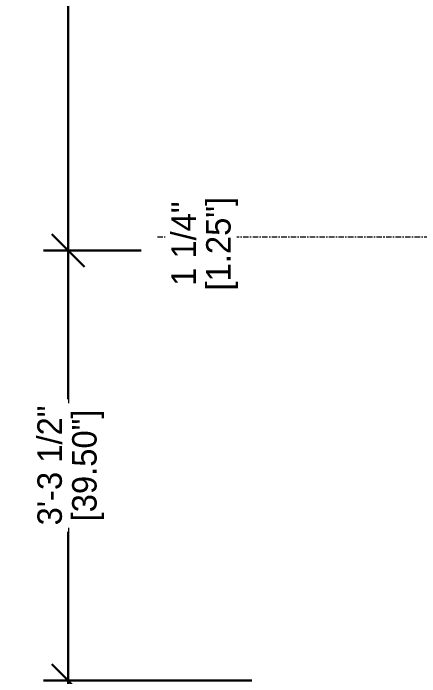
# Model space of a CAD drawing. Header units: inches. Extents: x 11989 to 12760, y -88 to 477.
# Drawn here: x 12297.4 to 12334.8, y 227.6 to 288.5 of the extents above; entities that cross this region are included whole.
import ezdxf

# ---------------------------------------------------------------- set-up
doc = ezdxf.new("R2010")
doc.units = ezdxf.units.IN
doc.header["$MEASUREMENT"] = 0
doc.linetypes.add('Grid Line 1_2_', pattern=[0.875, 0.5, -0.125, 0.125, -0.125])
for name, color, linetype, lineweight in [('0-4', 250, 'Continuous', 5), ('A-ANNO-DIMS-1', 211, 'Continuous', 30), ('A-FLOR-LEVL-1', 51, 'Grid Line 1_2_', 9)]:
    doc.layers.add(name, color=color, linetype=linetype, lineweight=lineweight)
doc.styles.add('Century Gothic', font='ufonts.com_century-gothic.ttf', dxfattribs={"height": 2.25})
doc.dimstyles.new('OD__1_16__Tol__', dxfattribs={"dimscale": 12, "dimtxt": 2.349379, "dimasz": 0.25, "dimexe": 0.1875, "dimexo": 0.125, "dimgap": 0.03125, "dimtad": 1, "dimdec": 4, "dimrnd": 0.0625, "dimzin": 3, "dimdsep": 46, "dimlunit": 4, "dimtxsty": 'Century Gothic', "dimblk1": 'OBLIQUE', "dimblk2": 'OBLIQUE', "dimsah": 1, "dimcen": 0.09, "dimdle": 0.1875, "dimazin": 0, "dimtfac": 1, "dimtdec": 4, "dimtix": 1, "dimtmove": 0, "dimatfit": 3, "dimfxl": 1, "dimtvp": 1, "dimtfill": 1, "dimfrac": 2, "dimtolj": 1, "dimtzin": 0, "dimlwd": 30, "dimlwe": 30, "dimarcsym": 2})

# ---------------------------------------------------------------- blocks, each defined once
blk = doc.blocks.new('CTR - 1st Phase - Common Walls_rvt-2-ELEVATION AT HVAC SCREEN')
at = {"layer": 'A-FLOR-LEVL-1'}
blk.add_line((3010.492, 268), (3417.024, 268), dxfattribs=at)
blk = doc.blocks.new('CTR - 1st Phase -Stairs _ Elevators_rvt-2-ELEVATION AT HVAC SCREEN')
at = {"layer": 'A-FLOR-LEVL-1'}
blk.add_line((3010.492, 268), (3417.024, 268), dxfattribs=at)
blk = doc.blocks.new('_Oblique')
at = {"color": 0, "linetype": 'ByBlock', "lineweight": -2}
blk.add_line((-0.5, -0.5), (0.5, 0.5), dxfattribs=at)
blk = doc.blocks.new('DIMBLOCK69-ELEVATION AT HVAC SCREEN')
at = {"layer": 'A-ANNO-DIMS-1', "color": 0, "lineweight": 30, "transparency": 16777216}
for p, q in [((12302.484, 147), (12302.484, 229.5)), ((12319.372, 227.25), (12300.234, 227.25)), ((12319.372, 149.25), (12300.234, 149.25))]:
    blk.add_line(p, q, dxfattribs=at)
at = {"layer": 'Defpoints', "color": 0, "transparency": 16777216}
for p in [(12302.484, 227.25), (12320.872, 227.25), (12320.872, 149.25)]:
    blk.add_point(p, dxfattribs=at)
at = {"layer": 'A-ANNO-DIMS-1', "color": 0, "lineweight": 30, "transparency": 16777216, "xscale": 3, "yscale": 3, "zscale": 3}
for p, rotation in [((12302.484, 227.25), 90), ((12302.484, 149.25), 270)]:
    blk.add_blockref('_Oblique', p, dxfattribs=dict(at, rotation=rotation))
at = {"layer": 'A-ANNO-DIMS-1', "color": 0, "transparency": 16777216, "insert": (12300.927, 188.25), "char_height": 2.25, "attachment_point": 5, "rotation": 90, "style": 'Century Gothic', "bg_fill": 3, "box_fill_scale": 1.25, "bg_fill_color": 256, "bg_fill_true_color": 13158600, "bg_fill_transparency": 0}
blk.add_mtext('\\A1;6\'-6"', dxfattribs=at)
at = {"layer": 'A-ANNO-DIMS-1', "color": 0, "transparency": 16777216, "insert": (12304.316, 188.25), "char_height": 2.25, "attachment_point": 5, "rotation": 90, "style": 'Century Gothic', "bg_fill": 3, "box_fill_scale": 1.25, "bg_fill_color": 256, "bg_fill_true_color": 13158600, "bg_fill_transparency": 0}
blk.add_mtext('\\A1;[78.00"]', dxfattribs=at)
blk = doc.blocks.new('DIMBLOCK70-ELEVATION AT HVAC SCREEN')
at = {"layer": 'A-ANNO-DIMS-1', "color": 0, "lineweight": 30, "transparency": 16777216}
for p, q in [((12302.484, 225), (12302.484, 269)), ((12309.19, 266.75), (12300.234, 266.75)), ((12319.372, 227.25), (12300.234, 227.25))]:
    blk.add_line(p, q, dxfattribs=at)
at = {"layer": 'Defpoints', "color": 0, "transparency": 16777216}
for p in [(12302.484, 266.75), (12310.69, 266.75), (12320.872, 227.25)]:
    blk.add_point(p, dxfattribs=at)
at = {"layer": 'A-ANNO-DIMS-1', "color": 0, "lineweight": 30, "transparency": 16777216, "xscale": 3, "yscale": 3, "zscale": 3}
for p, rotation in [((12302.484, 266.75), 90), ((12302.484, 227.25), 270)]:
    blk.add_blockref('_Oblique', p, dxfattribs=dict(at, rotation=rotation))
at = {"layer": 'A-ANNO-DIMS-1', "color": 0, "transparency": 16777216, "insert": (12300.802, 247), "char_height": 2.25, "attachment_point": 5, "rotation": 90, "style": 'Century Gothic', "bg_fill": 3, "box_fill_scale": 1.25, "bg_fill_color": 256, "bg_fill_true_color": 13158600, "bg_fill_transparency": 0}
blk.add_mtext('\\A1;3\'-3 1/2"', dxfattribs=at)
at = {"layer": 'A-ANNO-DIMS-1', "color": 0, "transparency": 16777216, "insert": (12304.316, 247), "char_height": 2.25, "attachment_point": 5, "rotation": 90, "style": 'Century Gothic', "bg_fill": 3, "box_fill_scale": 1.25, "bg_fill_color": 256, "bg_fill_true_color": 13158600, "bg_fill_transparency": 0}
blk.add_mtext('\\A1;[39.50"]', dxfattribs=at)
blk = doc.blocks.new('DIMBLOCK71-ELEVATION AT HVAC SCREEN')
at = {"layer": 'A-ANNO-DIMS-1', "color": 0, "lineweight": 30, "transparency": 16777216}
for p, q in [((12302.484, 264.5), (12302.484, 351)), ((12333.19, 348.75), (12300.234, 348.75)), ((12309.19, 266.75), (12300.234, 266.75))]:
    blk.add_line(p, q, dxfattribs=at)
at = {"layer": 'Defpoints', "color": 0, "transparency": 16777216}
for p in [(12302.484, 348.75), (12334.69, 348.75), (12310.69, 266.75)]:
    blk.add_point(p, dxfattribs=at)
at = {"layer": 'A-ANNO-DIMS-1', "color": 0, "lineweight": 30, "transparency": 16777216, "xscale": 3, "yscale": 3, "zscale": 3}
for p, rotation in [((12302.484, 348.75), 90), ((12302.484, 266.75), 270)]:
    blk.add_blockref('_Oblique', p, dxfattribs=dict(at, rotation=rotation))
at = {"layer": 'A-ANNO-DIMS-1', "color": 0, "transparency": 16777216, "insert": (12300.927, 307.75), "char_height": 2.25, "attachment_point": 5, "rotation": 90, "style": 'Century Gothic', "bg_fill": 3, "box_fill_scale": 1.25, "bg_fill_color": 256, "bg_fill_true_color": 13158600, "bg_fill_transparency": 0}
blk.add_mtext('\\A1;6\'-10"', dxfattribs=at)
at = {"layer": 'A-ANNO-DIMS-1', "color": 0, "transparency": 16777216, "insert": (12304.316, 307.75), "char_height": 2.25, "attachment_point": 5, "rotation": 90, "style": 'Century Gothic', "bg_fill": 3, "box_fill_scale": 1.25, "bg_fill_color": 256, "bg_fill_true_color": 13158600, "bg_fill_transparency": 0}
blk.add_mtext('\\A1;[82.00"]', dxfattribs=at)
blk = doc.blocks.new('DIMBLOCK72-ELEVATION AT HVAC SCREEN')
at = {"layer": 'A-ANNO-DIMS-1', "color": 0, "lineweight": 30, "transparency": 16777216}
for p, q in [((12314.795, 268), (12314.795, 271)), ((12314.174, 268), (12317.045, 268)), ((12314.795, 266.75), (12314.795, 268)), ((12314.174, 266.75), (12317.045, 266.75)), ((12314.795, 266.75), (12314.795, 263.75))]:
    blk.add_line(p, q, dxfattribs=at)
at = {"layer": 'A-ANNO-DIMS-1', "color": 0, "lineweight": 30, "transparency": 16777216, "xscale": 3, "yscale": 3, "zscale": 3}
for p, rotation in [((12314.795, 268), 270), ((12314.795, 266.75), 90)]:
    blk.add_blockref('_Oblique', p, dxfattribs=dict(at, rotation=rotation))
at = {"layer": 'A-ANNO-DIMS-1', "color": 0, "transparency": 16777216, "insert": (12313.114, 267.375), "char_height": 2.25, "attachment_point": 5, "rotation": 90, "style": 'Century Gothic', "bg_fill": 3, "box_fill_scale": 1.25, "bg_fill_color": 256, "bg_fill_true_color": 13158600, "bg_fill_transparency": 0}
blk.add_mtext('\\A1;1 1/4"', dxfattribs=at)
at = {"layer": 'Defpoints', "color": 0, "transparency": 16777216}
for p in [(12312.674, 268), (12312.674, 266.75)]:
    blk.add_point(p, dxfattribs=at)
at = {"layer": 'A-ANNO-DIMS-1', "color": 0, "transparency": 16777216, "insert": (12316.628, 267.375), "char_height": 2.25, "attachment_point": 5, "rotation": 90, "style": 'Century Gothic', "bg_fill": 3, "box_fill_scale": 1.25, "bg_fill_color": 256, "bg_fill_true_color": 13158600, "bg_fill_transparency": 0}
blk.add_mtext('\\A1;[1.25"]', dxfattribs=at)
at = {"layer": 'Defpoints', "color": 0, "transparency": 16777216}
blk.add_point((12314.795, 268), dxfattribs=at)

msp = doc.modelspace()

# ---------------------------------------------------------------- linework, layer by layer
at = {"layer": 'A-FLOR-LEVL-1'}
msp.add_line((12310.69014, 268), (12717.2221, 268), dxfattribs=at)

# ---------------------------------------------------------------- block references
at = {"layer": '0-4'}
for name in ['CTR - 1st Phase - Common Walls_rvt-2-ELEVATION AT HVAC SCREEN', 'CTR - 1st Phase -Stairs _ Elevators_rvt-2-ELEVATION AT HVAC SCREEN']:
    msp.add_blockref(name, (9300.19785, 0), dxfattribs=at)

# ---------------------------------------------------------------- next in the draw order: dimensions: what is measured, and where the dimension line sits
at = {"layer": 'A-ANNO-DIMS-1'}
dim = msp.add_linear_dim(base=(12302.48364, 227.25), p1=(12320.87158, 149.25), p2=(12320.87158, 227.25), angle=90, dimstyle='OD__1_16__Tol__', override={"dimpost": '<>\\X', "dimfxl": 78}, dxfattribs=at)
dim.commit()
dim.dimension.update_dxf_attribs({"geometry": 'DIMBLOCK69-ELEVATION AT HVAC SCREEN', "text_midpoint": (12302.48364, 188.25)})

# ---------------------------------------------------------------- next in the draw order: dimensions: what is measured, and where the dimension line sits
dim = msp.add_linear_dim(base=(12302.48364, 266.75), p1=(12320.87158, 227.25), p2=(12310.69014, 266.75), angle=90, dimstyle='OD__1_16__Tol__', override={"dimpost": '<>\\X', "dimfxl": 40.791074}, dxfattribs=at)
dim.commit()
dim.dimension.update_dxf_attribs({"geometry": 'DIMBLOCK70-ELEVATION AT HVAC SCREEN', "text_midpoint": (12302.48364, 247)})

# ---------------------------------------------------------------- next in the draw order: dimensions: what is measured, and where the dimension line sits
dim = msp.add_linear_dim(base=(12302.48364, 348.75), p1=(12310.69014, 266.75), p2=(12334.69014, 348.75), angle=90, dimstyle='OD__1_16__Tol__', override={"dimpost": '<>\\X', "dimfxl": 85.440037}, dxfattribs=at)
dim.commit()
dim.dimension.update_dxf_attribs({"geometry": 'DIMBLOCK71-ELEVATION AT HVAC SCREEN', "text_midpoint": (12302.48364, 307.75)})

# ---------------------------------------------------------------- next in the draw order: dimensions: what is measured, and where the dimension line sits
dim = msp.add_linear_dim(base=(12314.79535, 268), p1=(12312.67403, 266.75), p2=(12312.67403, 268), angle=90, dimstyle='OD__1_16__Tol__', override={"dimpost": '<>\\X', "dimfxl": 1.25}, dxfattribs=at)
dim.commit()
dim.dimension.update_dxf_attribs({"geometry": 'DIMBLOCK72-ELEVATION AT HVAC SCREEN', "text_midpoint": (12314.79535, 267.375)})

doc.saveas('drawing.dxf')
